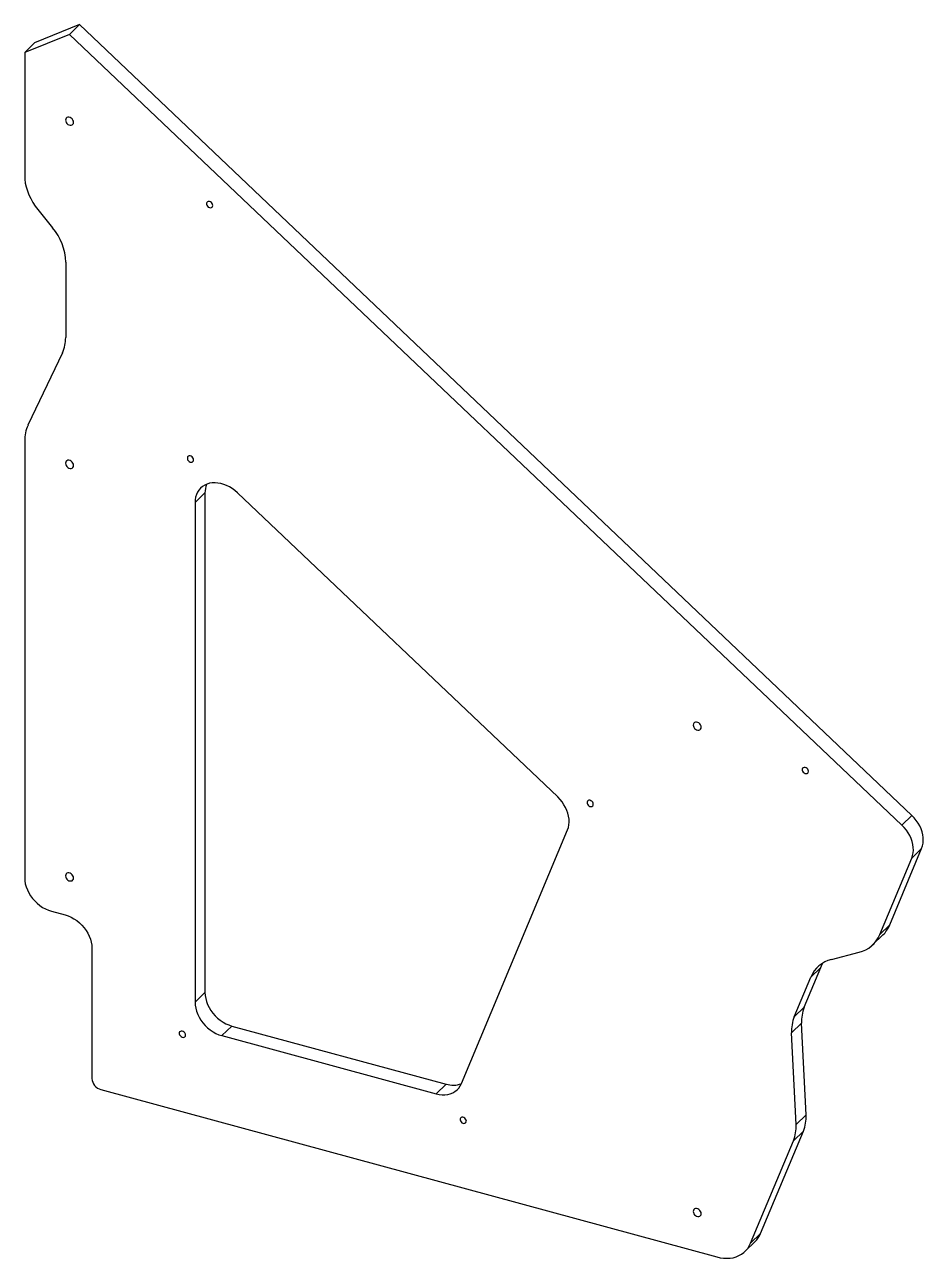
# Model space of a CAD drawing. Header units: millimetres. Extents: x -36956 to -36070, y 8505 to 9722.
import ezdxf

# ---------------------------------------------------------------- set-up
doc = ezdxf.new("R2010")
doc.units = ezdxf.units.MM

msp = doc.modelspace()

# ---------------------------------------------------------------- linework, layer by layer
at = {"color": 7, "linetype": 'Continuous', "lineweight": 25}
for p, q in [((-36902.4, 9721.9), (-36946.6, 9703.9)), ((-36912.2, 9712.3), (-36902.4, 9721.9)), ((-36081.4, 8941.6), (-36902.4, 9721.9)), ((-36912.2, 9712.3), (-36956.4, 9694.3)), ((-36956.4, 9694.3), (-36946.6, 9703.9)), ((-36091.2, 8932), (-36912.2, 9712.3)), ((-36956.4, 9694.3), (-36956.4, 9573.2)), ((-36943.5, 9539.4), (-36928.9, 9521.3)), ((-36916, 9487.5), (-36916, 9413.3)), ((-36919.2, 9397.9), (-36953.2, 9326.7)), ((-36956.4, 9311.3), (-36956.4, 8880)), ((-36788.4, 9250.3), (-36778.6, 9259.9)), ((-36778.6, 9259.9), (-36778.6, 8766.8)), ((-36430.7, 8959.8), (-36746.6, 9260)), ((-36788.4, 9250.3), (-36788.4, 8757.2)), ((-36091.2, 8932), (-36081.4, 8941.6)), ((-36525.7, 8677), (-36421, 8927.3)), ((-36113, 8824), (-36081.5, 8899.5)), ((-36103.2, 8833.6), (-36071.7, 8909.1)), ((-36081.5, 8899.5), (-36071.7, 8909.1)), ((-36929.9, 8847.1), (-36916.6, 8843.5)), ((-36113, 8824), (-36103.2, 8833.6)), ((-36119.7, 8814.2), (-36109.9, 8823.7)), ((-36890.1, 8810.6), (-36890.1, 8682)), ((-36160.7, 8799.5), (-36133.3, 8806.6)), ((-36187.6, 8752.5), (-36171.2, 8791.6)), ((-36181, 8782.1), (-36171.2, 8791.6)), ((-36197.4, 8742.9), (-36181, 8782.1)), ((-36788.4, 8757.2), (-36778.6, 8766.8)), ((-36197.4, 8742.9), (-36187.6, 8752.5)), ((-36761.9, 8724.3), (-36752.1, 8733.8)), ((-36752.1, 8733.8), (-36540.8, 8676.4)), ((-36200, 8726.9), (-36190.2, 8736.5)), ((-36185.7, 8646), (-36190.2, 8736.5)), ((-36761.9, 8724.3), (-36550.6, 8666.8)), ((-36195.5, 8636.5), (-36200, 8726.9)), ((-36881.3, 8671), (-36273.7, 8505.9)), ((-36550.6, 8666.8), (-36540.8, 8676.4)), ((-36195.5, 8636.5), (-36185.7, 8646)), ((-36240.4, 8519.4), (-36198.2, 8620.5)), ((-36230.6, 8529), (-36188.4, 8630)), ((-36198.2, 8620.5), (-36188.4, 8630)), ((-36240.4, 8519.4), (-36230.6, 8529)), ((-36245.7, 8511.5), (-36235.9, 8521.1))]:
    msp.add_line(p, q, dxfattribs=at)
at = {"color": 7, "linetype": 'Continuous', "lineweight": 25, "flags": 128}
for points in [[(-36908.2, 9625.5), (-36908.4, 9626.6), (-36908.9, 9627.8), (-36909.6, 9628.8), (-36910.6, 9629.6), (-36911.6, 9630.2), (-36912.8, 9630.6), (-36913.9, 9630.5), (-36914.8, 9630.2), (-36915.6, 9629.6), (-36916, 9628.7), (-36916.2, 9627.7), (-36916, 9626.5), (-36915.6, 9625.4), (-36914.8, 9624.4), (-36913.9, 9623.5), (-36912.8, 9622.9), (-36911.6, 9622.6), (-36910.6, 9622.6), (-36909.6, 9623), (-36908.9, 9623.6), (-36908.4, 9624.5), (-36908.2, 9625.5)], [(-36956.4, 9573.2), (-36956.3, 9569.4), (-36955.8, 9565.6), (-36954.9, 9561.7), (-36953.8, 9557.8), (-36952.3, 9554), (-36950.5, 9550.2), (-36948.4, 9546.5), (-36946.1, 9542.9), (-36943.5, 9539.4)], [(-36770.9, 9543.5), (-36771.1, 9544.5), (-36771.6, 9545.5), (-36772.3, 9546.4), (-36773.3, 9547), (-36774.3, 9547.4), (-36775.3, 9547.4), (-36776.1, 9547.1), (-36776.7, 9546.5), (-36777.1, 9545.7), (-36777.1, 9544.7), (-36776.7, 9543.7), (-36776.1, 9542.7), (-36775.3, 9541.9), (-36774.3, 9541.4), (-36773.3, 9541.2), (-36772.3, 9541.4), (-36771.6, 9541.8), (-36771.1, 9542.6), (-36770.9, 9543.5)], [(-36908.2, 9286.9), (-36908.4, 9288.1), (-36908.9, 9289.2), (-36909.6, 9290.2), (-36910.6, 9291.1), (-36911.6, 9291.7), (-36912.8, 9292), (-36913.9, 9292), (-36914.8, 9291.6), (-36915.6, 9291), (-36916, 9290.1), (-36916.2, 9289.1), (-36916, 9288), (-36915.6, 9286.8), (-36914.8, 9285.8), (-36913.9, 9284.9), (-36912.8, 9284.3), (-36911.6, 9284), (-36910.6, 9284), (-36909.6, 9284.4), (-36908.9, 9285), (-36908.4, 9285.9), (-36908.2, 9286.9)], [(-36789.9, 9292.4), (-36790, 9293.4), (-36790.5, 9294.4), (-36791.3, 9295.3), (-36792.2, 9296), (-36793.2, 9296.3), (-36794.2, 9296.3), (-36795, 9296), (-36795.7, 9295.4), (-36796, 9294.6), (-36796, 9293.6), (-36795.7, 9292.6), (-36795, 9291.6), (-36794.2, 9290.8), (-36793.2, 9290.3), (-36792.2, 9290.1), (-36791.3, 9290.3), (-36790.5, 9290.7), (-36790, 9291.5), (-36789.9, 9292.4)], [(-36746.6, 9260), (-36749.1, 9262.2), (-36751.7, 9264.1), (-36754.4, 9265.8), (-36757.3, 9267.2), (-36760.1, 9268.3), (-36763, 9269.1), (-36765.9, 9269.6), (-36768.7, 9269.8), (-36771.5, 9269.7), (-36774.1, 9269.3), (-36776.6, 9268.5), (-36778.9, 9267.5), (-36781, 9266.1), (-36782.9, 9264.5), (-36784.5, 9262.6), (-36785.9, 9260.5), (-36787, 9258.2), (-36787.8, 9255.7), (-36788.2, 9253.1), (-36788.4, 9250.3)], [(-36289.1, 9028.7), (-36289.3, 9029.8), (-36289.8, 9030.9), (-36290.5, 9032), (-36291.5, 9032.8), (-36292.6, 9033.4), (-36293.7, 9033.7), (-36294.8, 9033.7), (-36295.7, 9033.4), (-36296.5, 9032.7), (-36296.9, 9031.9), (-36297.1, 9030.8), (-36296.9, 9029.7), (-36296.5, 9028.6), (-36295.7, 9027.5), (-36294.8, 9026.7), (-36293.7, 9026.1), (-36292.6, 9025.8), (-36291.5, 9025.8), (-36290.5, 9026.1), (-36289.8, 9026.8), (-36289.3, 9027.6), (-36289.1, 9028.7)], [(-36183.3, 8985.1), (-36183.5, 8986.1), (-36184, 8987.1), (-36184.7, 8988), (-36185.7, 8988.6), (-36186.7, 8989), (-36187.7, 8989), (-36188.5, 8988.7), (-36189.2, 8988.1), (-36189.5, 8987.2), (-36189.5, 8986.2), (-36189.2, 8985.2), (-36188.5, 8984.3), (-36187.7, 8983.5), (-36186.7, 8983), (-36185.7, 8982.8), (-36184.7, 8982.9), (-36184, 8983.4), (-36183.5, 8984.1), (-36183.3, 8985.1)], [(-36421, 8927.3), (-36420.1, 8929.7), (-36419.6, 8932.3), (-36419.4, 8935.1), (-36419.5, 8937.9), (-36419.9, 8940.8), (-36420.6, 8943.7), (-36421.6, 8946.6), (-36422.9, 8949.4), (-36424.5, 8952.2), (-36426.4, 8954.9), (-36428.4, 8957.4), (-36430.7, 8959.8)], [(-36395.6, 8952.6), (-36395.8, 8953.6), (-36396.2, 8954.6), (-36397, 8955.5), (-36397.9, 8956.1), (-36398.9, 8956.5), (-36399.9, 8956.5), (-36400.8, 8956.2), (-36401.4, 8955.6), (-36401.7, 8954.8), (-36401.7, 8953.8), (-36401.4, 8952.8), (-36400.8, 8951.8), (-36399.9, 8951), (-36398.9, 8950.5), (-36397.9, 8950.3), (-36397, 8950.5), (-36396.2, 8950.9), (-36395.8, 8951.7), (-36395.6, 8952.6)], [(-36071.7, 8909.1), (-36070.8, 8911.5), (-36070.3, 8914.1), (-36070.1, 8916.9), (-36070.2, 8919.7), (-36070.6, 8922.6), (-36071.3, 8925.5), (-36072.3, 8928.4), (-36073.6, 8931.2), (-36075.2, 8934), (-36077, 8936.7), (-36079.1, 8939.2), (-36081.4, 8941.6)], [(-36081.5, 8899.5), (-36080.6, 8901.9), (-36080.1, 8904.6), (-36079.9, 8907.3), (-36080, 8910.1), (-36080.4, 8913), (-36081.1, 8915.9), (-36082.1, 8918.8), (-36083.4, 8921.7), (-36085, 8924.5), (-36086.8, 8927.1), (-36088.9, 8929.6), (-36091.2, 8932)], [(-36956.4, 8880), (-36956.3, 8877.1), (-36955.8, 8874.1), (-36954.9, 8871.1), (-36953.8, 8868.1), (-36952.4, 8865.2), (-36950.6, 8862.4), (-36948.7, 8859.7), (-36946.4, 8857.2), (-36944, 8854.9), (-36941.4, 8852.8), (-36938.7, 8850.9), (-36935.8, 8849.3), (-36932.9, 8848.1), (-36929.9, 8847.1)], [(-36908.2, 8879.8), (-36908.4, 8880.9), (-36908.9, 8882), (-36909.6, 8883.1), (-36910.6, 8883.9), (-36911.6, 8884.5), (-36912.8, 8884.8), (-36913.9, 8884.8), (-36914.8, 8884.5), (-36915.6, 8883.8), (-36916, 8883), (-36916.2, 8881.9), (-36916, 8880.8), (-36915.6, 8879.7), (-36914.8, 8878.6), (-36913.9, 8877.8), (-36912.8, 8877.2), (-36911.6, 8876.9), (-36910.6, 8876.9), (-36909.6, 8877.2), (-36908.9, 8877.9), (-36908.4, 8878.7), (-36908.2, 8879.8)], [(-36916.6, 8843.5), (-36913.7, 8842.5), (-36910.7, 8841.2), (-36907.9, 8839.7), (-36905.1, 8837.8), (-36902.5, 8835.7), (-36900.1, 8833.4), (-36897.9, 8830.8), (-36895.9, 8828.2), (-36894.2, 8825.3), (-36892.7, 8822.4), (-36891.6, 8819.5), (-36890.8, 8816.5), (-36890.3, 8813.5), (-36890.1, 8810.6)], [(-36171.2, 8791.6), (-36169.7, 8794.8), (-36168.9, 8796.1)], [(-36778.6, 8766.8), (-36778.4, 8763.8), (-36777.9, 8760.9), (-36777.1, 8757.9), (-36776, 8754.9), (-36774.5, 8752), (-36772.8, 8749.2), (-36770.8, 8746.5), (-36768.6, 8743.9), (-36766.2, 8741.6), (-36763.6, 8739.5), (-36760.8, 8737.7), (-36758, 8736.1), (-36755, 8734.8), (-36752.1, 8733.8)], [(-36788.4, 8757.2), (-36788.2, 8754.3), (-36787.7, 8751.3), (-36786.9, 8748.3), (-36785.8, 8745.3), (-36784.3, 8742.4), (-36782.6, 8739.6), (-36780.6, 8736.9), (-36778.4, 8734.4), (-36776, 8732), (-36773.4, 8729.9), (-36770.6, 8728.1), (-36767.8, 8726.5), (-36764.8, 8725.2), (-36761.9, 8724.3)], [(-36797.7, 8724.8), (-36797.9, 8725.9), (-36798.4, 8726.9), (-36799.2, 8727.7), (-36800.1, 8728.4), (-36801.1, 8728.7), (-36802.1, 8728.8), (-36802.9, 8728.5), (-36803.6, 8727.9), (-36803.9, 8727), (-36803.9, 8726), (-36803.6, 8725), (-36802.9, 8724), (-36802.1, 8723.3), (-36801.1, 8722.8), (-36800.1, 8722.6), (-36799.2, 8722.7), (-36798.4, 8723.2), (-36797.9, 8723.9), (-36797.7, 8724.8)], [(-36550.6, 8666.8), (-36547.6, 8666.2), (-36544.7, 8665.9), (-36541.9, 8665.9), (-36539.2, 8666.2), (-36536.6, 8666.9), (-36534.2, 8667.9), (-36532, 8669.2), (-36530, 8670.8), (-36528.3, 8672.6), (-36526.8, 8674.7), (-36525.7, 8677)], [(-36520.8, 8640), (-36521, 8641), (-36521.5, 8642), (-36522.2, 8642.9), (-36523.2, 8643.5), (-36524.2, 8643.9), (-36525.2, 8643.9), (-36526, 8643.6), (-36526.7, 8643), (-36527, 8642.2), (-36527, 8641.2), (-36526.7, 8640.2), (-36526, 8639.2), (-36525.2, 8638.4), (-36524.2, 8637.9), (-36523.2, 8637.7), (-36522.2, 8637.9), (-36521.5, 8638.3), (-36521, 8639.1), (-36520.8, 8640)], [(-36289.1, 8548.7), (-36289.3, 8549.8), (-36289.8, 8550.9), (-36290.5, 8551.9), (-36291.5, 8552.8), (-36292.6, 8553.4), (-36293.7, 8553.7), (-36294.8, 8553.7), (-36295.7, 8553.4), (-36296.5, 8552.7), (-36296.9, 8551.9), (-36297.1, 8550.8), (-36296.9, 8549.7), (-36296.5, 8548.6), (-36295.7, 8547.5), (-36294.8, 8546.7), (-36293.7, 8546.1), (-36292.6, 8545.8), (-36291.5, 8545.8), (-36290.5, 8546.1), (-36289.8, 8546.7), (-36289.3, 8547.6), (-36289.1, 8548.7)], [(-36273.7, 8505.9), (-36270.4, 8505.1), (-36267.1, 8504.7), (-36263.8, 8504.6), (-36260.7, 8504.7), (-36257.7, 8505.2), (-36254.8, 8506), (-36252, 8507.2), (-36249.5, 8508.5), (-36247.2, 8510.2), (-36245.1, 8512.2), (-36243.3, 8514.4), (-36241.7, 8516.8), (-36240.4, 8519.4)]]:
    msp.add_lwpolyline(points, dxfattribs=at)
at = {"color": 7, "linetype": 'Continuous', "lineweight": 25}
for centre, radius, start, end in [((-36970.9, 9485.9), 55, 1.7181, 40.1862), ((-36951.5, 9412.9), 35.5, 335.1801, 0.6318), ((-36920.9, 9311.7), 35.5, 155.1801, 180.6318), ((-36757.2, 9260.1), 21.4, 157.3222, 180.6504), ((-36130.6, 8844.8), 29.6, 314.4372, 337.563), ((-36140.4, 8835.3), 29.6, 283.7686, 337.4779), ((-36153.7, 8770.7), 29.6, 103.7686, 157.4779), ((-36163.3, 8729.2), 36.7, 157.9693, 183.468), ((-36153.5, 8738.7), 36.7, 157.9693, 183.468), ((-36878, 8682.7), 12.1, 183.3916, 254.3338), ((-36533.9, 8699.1), 23.7, 253.2061, 290.2837), ((-36222.4, 8643.8), 36.7, 337.9693, 3.468), ((-36232.2, 8634.2), 36.7, 337.9693, 3.468), ((-36252.5, 8538), 23.6, 314.429, 337.5712)]:
    msp.add_arc(centre, radius, start, end, dxfattribs=at)

doc.saveas('drawing.dxf')
